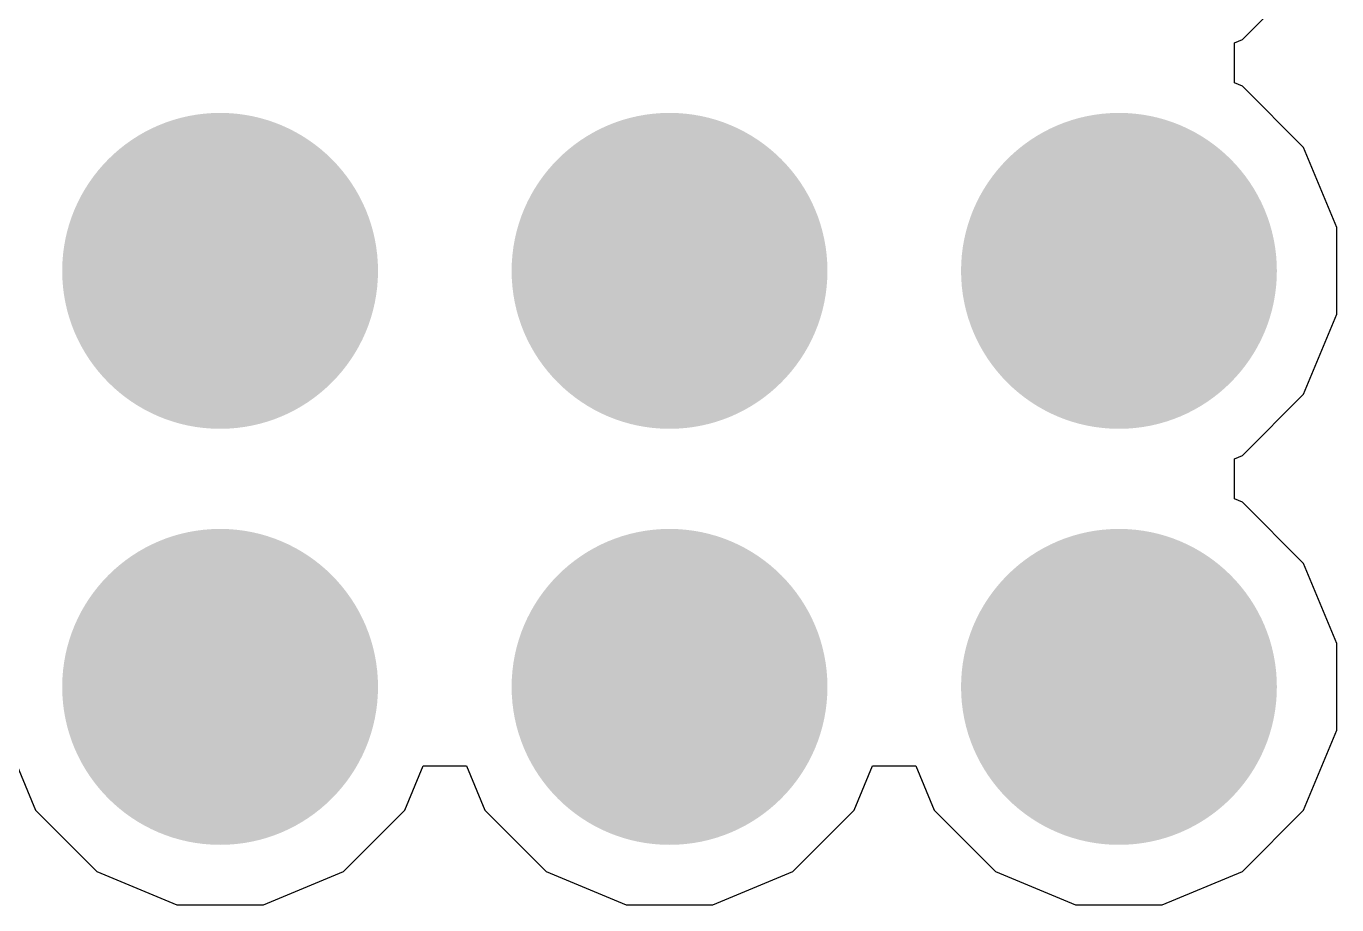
# Model space of a CAD drawing. Header units: inches. Extents: x -5 to 5328, y -4 to 5281.
# Drawn here: x 127.455 to 130.788, y 98.085 to 100.319 of the extents above; entities that cross this region are included whole.
import ezdxf

# ---------------------------------------------------------------- set-up
doc = ezdxf.new("R2010")
doc.units = ezdxf.units.IN
for name, color, linetype in [('Bottom Layer', 5, 'Continuous'), ('Bottom Solder', 6, 'Continuous'), ('Drill Drawing', 1, 'Continuous'), ('Layer 1', 16, 'Continuous'), ('Layer 2', 76, 'Continuous'), ('Top Layer', 1, 'Continuous'), ('Top Solder', 216, 'Continuous'), ('Via Holes', 16, 'Continuous')]:
    doc.layers.add(name, color=color, linetype=linetype)

msp = doc.modelspace()

# ---------------------------------------------------------------- hatches: boundary and pattern name
at = {"layer": 'Bottom Layer'}
h = msp.add_hatch(color=5, dxfattribs=at)
edge = h.paths.add_edge_path()
edge.add_arc((127.9482, 99.6967), 0.3, 0, 360)
h = msp.add_hatch(color=5, dxfattribs=at)
edge = h.paths.add_edge_path()
edge.add_arc((129.0912, 99.6967), 0.3, 0, 360)
h = msp.add_hatch(color=5, dxfattribs=at)
edge = h.paths.add_edge_path()
edge.add_arc((130.2342, 99.6967), 0.3, 0, 360)
h = msp.add_hatch(color=5, dxfattribs=at)
edge = h.paths.add_edge_path()
edge.add_arc((127.9482, 98.639), 0.3, 0, 360)
h = msp.add_hatch(color=5, dxfattribs=at)
edge = h.paths.add_edge_path()
edge.add_arc((129.0912, 98.639), 0.3, 0, 360)
h = msp.add_hatch(color=5, dxfattribs=at)
edge = h.paths.add_edge_path()
edge.add_arc((130.2342, 98.639), 0.3, 0, 360)
at = {"layer": 'Bottom Solder'}
h = msp.add_hatch(color=6, dxfattribs=at)
edge = h.paths.add_edge_path()
edge.add_arc((127.9482, 99.6967), 0.4016, 0, 360)
h = msp.add_hatch(color=6, dxfattribs=at)
edge = h.paths.add_edge_path()
edge.add_arc((129.0912, 99.6967), 0.4016, 0, 360)
h = msp.add_hatch(color=6, dxfattribs=at)
edge = h.paths.add_edge_path()
edge.add_arc((130.2342, 99.6967), 0.4016, 0, 360)
h = msp.add_hatch(color=6, dxfattribs=at)
edge = h.paths.add_edge_path()
edge.add_arc((127.9482, 98.639), 0.4016, 0, 360)
h = msp.add_hatch(color=6, dxfattribs=at)
edge = h.paths.add_edge_path()
edge.add_arc((129.0912, 98.639), 0.4016, 0, 360)
h = msp.add_hatch(color=6, dxfattribs=at)
edge = h.paths.add_edge_path()
edge.add_arc((130.2342, 98.639), 0.4016, 0, 360)
at = {"layer": 'Layer 1'}
h = msp.add_hatch(color=16, dxfattribs=at)
edge = h.paths.add_edge_path()
edge.add_arc((127.9482, 99.6967), 0.3, 0, 360)
h = msp.add_hatch(color=16, dxfattribs=at)
edge = h.paths.add_edge_path()
edge.add_arc((129.0912, 99.6967), 0.3, 0, 360)
h = msp.add_hatch(color=16, dxfattribs=at)
edge = h.paths.add_edge_path()
edge.add_arc((130.2342, 99.6967), 0.3, 0, 360)
h = msp.add_hatch(color=16, dxfattribs=at)
edge = h.paths.add_edge_path()
edge.add_arc((127.9482, 98.639), 0.3, 0, 360)
h = msp.add_hatch(color=16, dxfattribs=at)
edge = h.paths.add_edge_path()
edge.add_arc((129.0912, 98.639), 0.3, 0, 360)
h = msp.add_hatch(color=16, dxfattribs=at)
edge = h.paths.add_edge_path()
edge.add_arc((130.2342, 98.639), 0.3, 0, 360)
at = {"layer": 'Layer 2'}
h = msp.add_hatch(color=76, dxfattribs=at)
edge = h.paths.add_edge_path()
edge.add_arc((127.9482, 99.6967), 0.3, 0, 360)
h = msp.add_hatch(color=76, dxfattribs=at)
edge = h.paths.add_edge_path()
edge.add_arc((129.0912, 99.6967), 0.3, 0, 360)
h = msp.add_hatch(color=76, dxfattribs=at)
edge = h.paths.add_edge_path()
edge.add_arc((130.2342, 99.6967), 0.3, 0, 360)
h = msp.add_hatch(color=76, dxfattribs=at)
edge = h.paths.add_edge_path()
edge.add_arc((127.9482, 98.639), 0.3, 0, 360)
h = msp.add_hatch(color=76, dxfattribs=at)
edge = h.paths.add_edge_path()
edge.add_arc((129.0912, 98.639), 0.3, 0, 360)
h = msp.add_hatch(color=76, dxfattribs=at)
edge = h.paths.add_edge_path()
edge.add_arc((130.2342, 98.639), 0.3, 0, 360)
at = {"layer": 'Top Layer'}
h = msp.add_hatch(color=1, dxfattribs=at)
edge = h.paths.add_edge_path()
edge.add_arc((127.9482, 99.6967), 0.3, 0, 360)
h = msp.add_hatch(color=1, dxfattribs=at)
edge = h.paths.add_edge_path()
edge.add_arc((129.0912, 99.6967), 0.3, 0, 360)
h = msp.add_hatch(color=1, dxfattribs=at)
edge = h.paths.add_edge_path()
edge.add_arc((130.2342, 99.6967), 0.3, 0, 360)
h = msp.add_hatch(color=1, dxfattribs=at)
edge = h.paths.add_edge_path()
edge.add_arc((127.9482, 98.639), 0.3, 0, 360)
h = msp.add_hatch(color=1, dxfattribs=at)
edge = h.paths.add_edge_path()
edge.add_arc((129.0912, 98.639), 0.3, 0, 360)
h = msp.add_hatch(color=1, dxfattribs=at)
edge = h.paths.add_edge_path()
edge.add_arc((130.2342, 98.639), 0.3, 0, 360)
at = {"layer": 'Top Solder'}
h = msp.add_hatch(color=216, dxfattribs=at)
edge = h.paths.add_edge_path()
edge.add_arc((127.9482, 99.6967), 0.4016, 0, 360)
h = msp.add_hatch(color=216, dxfattribs=at)
edge = h.paths.add_edge_path()
edge.add_arc((129.0912, 99.6967), 0.4016, 0, 360)
h = msp.add_hatch(color=216, dxfattribs=at)
edge = h.paths.add_edge_path()
edge.add_arc((130.2342, 99.6967), 0.4016, 0, 360)
h = msp.add_hatch(color=216, dxfattribs=at)
edge = h.paths.add_edge_path()
edge.add_arc((127.9482, 98.639), 0.4016, 0, 360)
h = msp.add_hatch(color=216, dxfattribs=at)
edge = h.paths.add_edge_path()
edge.add_arc((129.0912, 98.639), 0.4016, 0, 360)
h = msp.add_hatch(color=216, dxfattribs=at)
edge = h.paths.add_edge_path()
edge.add_arc((130.2342, 98.639), 0.4016, 0, 360)
at = {"layer": 'Via Holes'}
h = msp.add_hatch(color=7, dxfattribs=at)
edge = h.paths.add_edge_path()
edge.add_arc((127.9482, 99.6967), 0.15, 0, 360)
h = msp.add_hatch(color=7, dxfattribs=at)
edge = h.paths.add_edge_path()
edge.add_arc((129.0912, 99.6967), 0.15, 0, 360)
h = msp.add_hatch(color=7, dxfattribs=at)
edge = h.paths.add_edge_path()
edge.add_arc((130.2342, 99.6967), 0.15, 0, 360)
h = msp.add_hatch(color=7, dxfattribs=at)
edge = h.paths.add_edge_path()
edge.add_arc((127.9482, 98.639), 0.15, 0, 360)
h = msp.add_hatch(color=7, dxfattribs=at)
edge = h.paths.add_edge_path()
edge.add_arc((129.0912, 98.639), 0.15, 0, 360)
h = msp.add_hatch(color=7, dxfattribs=at)
edge = h.paths.add_edge_path()
edge.add_arc((130.2342, 98.639), 0.15, 0, 360)

# ---------------------------------------------------------------- linework, layer by layer
at = {"layer": 'Bottom Layer'}
for p, q in [((130.548, 100.2847), (130.7038, 100.4405)), ((130.5278, 100.2763), (130.548, 100.2847)), ((130.5278, 100.1747), (130.5278, 100.2763)), ((130.548, 100.1663), (130.5278, 100.1747)), ((130.7038, 100.0105), (130.548, 100.1663)), ((130.7882, 99.8069), (130.7038, 100.0105)), ((130.7882, 99.5865), (130.7882, 99.8069)), ((130.7038, 99.3829), (130.7882, 99.5865)), ((130.548, 99.227), (130.7038, 99.3829)), ((130.5278, 99.2186), (130.548, 99.227)), ((130.5278, 99.117), (130.5278, 99.2186)), ((130.548, 99.1087), (130.5278, 99.117)), ((130.7038, 98.9528), (130.548, 99.1087)), ((130.7882, 98.7492), (130.7038, 98.9528)), ((130.7882, 98.5288), (130.7882, 98.7492)), ((130.7038, 98.3252), (130.7882, 98.5288)), ((127.4317, 98.4383), (127.4785, 98.3252)), ((128.4178, 98.3252), (128.4647, 98.4383)), ((128.4647, 98.4383), (128.5747, 98.4383)), ((128.5747, 98.4383), (128.6215, 98.3252)), ((129.5608, 98.3252), (129.6077, 98.4383)), ((129.6077, 98.4383), (129.7177, 98.4383)), ((129.7177, 98.4383), (129.7645, 98.3252)), ((127.4785, 98.3252), (127.6344, 98.1693)), ((128.262, 98.1693), (128.4178, 98.3252)), ((128.6215, 98.3252), (128.7774, 98.1693)), ((129.405, 98.1693), (129.5608, 98.3252)), ((129.7645, 98.3252), (129.9204, 98.1693)), ((130.548, 98.1693), (130.7038, 98.3252)), ((127.6344, 98.1693), (127.838, 98.085)), ((128.0584, 98.085), (128.262, 98.1693)), ((128.7774, 98.1693), (128.981, 98.085)), ((129.2014, 98.085), (129.405, 98.1693)), ((129.9204, 98.1693), (130.124, 98.085)), ((130.3444, 98.085), (130.548, 98.1693)), ((127.838, 98.085), (128.0584, 98.085)), ((128.981, 98.085), (129.2014, 98.085)), ((130.124, 98.085), (130.3444, 98.085))]:
    msp.add_line(p, q, dxfattribs=at)
at = {"layer": 'Drill Drawing'}
for points in [[(127.8212, 99.8237, 0.0508, 0.0508, 0), (127.9482, 99.9507, 0.0508, 0.0508, 0)], [(127.9482, 99.9507, 0.0508, 0.0508, 0), (128.0752, 99.8237, 0.0508, 0.0508, 0)], [(128.9642, 99.8237, 0.0508, 0.0508, 0), (129.0912, 99.9507, 0.0508, 0.0508, 0)], [(129.0912, 99.9507, 0.0508, 0.0508, 0), (129.2182, 99.8237, 0.0508, 0.0508, 0)], [(130.1072, 99.8237, 0.0508, 0.0508, 0), (130.2342, 99.9507, 0.0508, 0.0508, 0)], [(130.2342, 99.9507, 0.0508, 0.0508, 0), (130.3612, 99.8237, 0.0508, 0.0508, 0)], [(127.872, 99.7729, 0.0508, 0.0508, 0), (127.9482, 99.8491, 0.0508, 0.0508, 0)], [(127.9482, 99.8491, 0.0508, 0.0508, 0), (128.0244, 99.7729, 0.0508, 0.0508, 0)], [(129.015, 99.7729, 0.0508, 0.0508, 0), (129.0912, 99.8491, 0.0508, 0.0508, 0)], [(129.0912, 99.8491, 0.0508, 0.0508, 0), (129.1674, 99.7729, 0.0508, 0.0508, 0)], [(130.158, 99.7729, 0.0508, 0.0508, 0), (130.2342, 99.8491, 0.0508, 0.0508, 0)], [(130.2342, 99.8491, 0.0508, 0.0508, 0), (130.3104, 99.7729, 0.0508, 0.0508, 0)], [(127.6942, 99.8237, 0.0508, 0.0508, 0), (127.8212, 99.6967, 0.0508, 0.0508, 0)], [(127.6942, 99.8237, 0.0508, 0.0508, 0), (127.8212, 99.8237, 0.0508, 0.0508, 0)], [(128.0752, 99.8237, 0.0508, 0.0508, 0), (128.2022, 99.8237, 0.0508, 0.0508, 0)], [(128.0752, 99.6967, 0.0508, 0.0508, 0), (128.2022, 99.8237, 0.0508, 0.0508, 0)], [(128.8372, 99.8237, 0.0508, 0.0508, 0), (128.9642, 99.6967, 0.0508, 0.0508, 0)], [(128.8372, 99.8237, 0.0508, 0.0508, 0), (128.9642, 99.8237, 0.0508, 0.0508, 0)], [(129.2182, 99.8237, 0.0508, 0.0508, 0), (129.3452, 99.8237, 0.0508, 0.0508, 0)], [(129.2182, 99.6967, 0.0508, 0.0508, 0), (129.3452, 99.8237, 0.0508, 0.0508, 0)], [(129.9802, 99.8237, 0.0508, 0.0508, 0), (130.1072, 99.6967, 0.0508, 0.0508, 0)], [(129.9802, 99.8237, 0.0508, 0.0508, 0), (130.1072, 99.8237, 0.0508, 0.0508, 0)], [(130.3612, 99.8237, 0.0508, 0.0508, 0), (130.4882, 99.8237, 0.0508, 0.0508, 0)], [(130.3612, 99.6967, 0.0508, 0.0508, 0), (130.4882, 99.8237, 0.0508, 0.0508, 0)], [(127.7958, 99.7729, 0.0508, 0.0508, 0), (127.872, 99.6967, 0.0508, 0.0508, 0)], [(127.7958, 99.7729, 0.0508, 0.0508, 0), (127.872, 99.7729, 0.0508, 0.0508, 0)], [(128.0244, 99.7729, 0.0508, 0.0508, 0), (128.1006, 99.7729, 0.0508, 0.0508, 0)], [(128.0244, 99.6967, 0.0508, 0.0508, 0), (128.1006, 99.7729, 0.0508, 0.0508, 0)], [(128.9388, 99.7729, 0.0508, 0.0508, 0), (129.015, 99.6967, 0.0508, 0.0508, 0)], [(128.9388, 99.7729, 0.0508, 0.0508, 0), (129.015, 99.7729, 0.0508, 0.0508, 0)], [(129.1674, 99.7729, 0.0508, 0.0508, 0), (129.2436, 99.7729, 0.0508, 0.0508, 0)], [(129.1674, 99.6967, 0.0508, 0.0508, 0), (129.2436, 99.7729, 0.0508, 0.0508, 0)], [(130.0818, 99.7729, 0.0508, 0.0508, 0), (130.158, 99.6967, 0.0508, 0.0508, 0)], [(130.0818, 99.7729, 0.0508, 0.0508, 0), (130.158, 99.7729, 0.0508, 0.0508, 0)], [(130.3104, 99.7729, 0.0508, 0.0508, 0), (130.3866, 99.7729, 0.0508, 0.0508, 0)], [(130.3104, 99.6967, 0.0508, 0.0508, 0), (130.3866, 99.7729, 0.0508, 0.0508, 0)], [(127.6942, 99.5697, 0.0508, 0.0508, 0), (127.8212, 99.6967, 0.0508, 0.0508, 0)], [(127.7958, 99.6205, 0.0508, 0.0508, 0), (127.872, 99.6967, 0.0508, 0.0508, 0)], [(128.0244, 99.6967, 0.0508, 0.0508, 0), (128.1006, 99.6205, 0.0508, 0.0508, 0)], [(128.0752, 99.6967, 0.0508, 0.0508, 0), (128.2022, 99.5697, 0.0508, 0.0508, 0)], [(128.8372, 99.5697, 0.0508, 0.0508, 0), (128.9642, 99.6967, 0.0508, 0.0508, 0)], [(128.9388, 99.6205, 0.0508, 0.0508, 0), (129.015, 99.6967, 0.0508, 0.0508, 0)], [(129.1674, 99.6967, 0.0508, 0.0508, 0), (129.2436, 99.6205, 0.0508, 0.0508, 0)], [(129.2182, 99.6967, 0.0508, 0.0508, 0), (129.3452, 99.5697, 0.0508, 0.0508, 0)], [(129.9802, 99.5697, 0.0508, 0.0508, 0), (130.1072, 99.6967, 0.0508, 0.0508, 0)], [(130.0818, 99.6205, 0.0508, 0.0508, 0), (130.158, 99.6967, 0.0508, 0.0508, 0)], [(130.3104, 99.6967, 0.0508, 0.0508, 0), (130.3866, 99.6205, 0.0508, 0.0508, 0)], [(130.3612, 99.6967, 0.0508, 0.0508, 0), (130.4882, 99.5697, 0.0508, 0.0508, 0)], [(127.7958, 99.6205, 0.0508, 0.0508, 0), (127.872, 99.6205, 0.0508, 0.0508, 0)], [(127.872, 99.6205, 0.0508, 0.0508, 0), (127.9482, 99.5443, 0.0508, 0.0508, 0)], [(127.9482, 99.5443, 0.0508, 0.0508, 0), (128.0244, 99.6205, 0.0508, 0.0508, 0)], [(128.0244, 99.6205, 0.0508, 0.0508, 0), (128.1006, 99.6205, 0.0508, 0.0508, 0)], [(128.9388, 99.6205, 0.0508, 0.0508, 0), (129.015, 99.6205, 0.0508, 0.0508, 0)], [(129.015, 99.6205, 0.0508, 0.0508, 0), (129.0912, 99.5443, 0.0508, 0.0508, 0)], [(129.0912, 99.5443, 0.0508, 0.0508, 0), (129.1674, 99.6205, 0.0508, 0.0508, 0)], [(129.1674, 99.6205, 0.0508, 0.0508, 0), (129.2436, 99.6205, 0.0508, 0.0508, 0)], [(130.0818, 99.6205, 0.0508, 0.0508, 0), (130.158, 99.6205, 0.0508, 0.0508, 0)], [(130.158, 99.6205, 0.0508, 0.0508, 0), (130.2342, 99.5443, 0.0508, 0.0508, 0)], [(130.2342, 99.5443, 0.0508, 0.0508, 0), (130.3104, 99.6205, 0.0508, 0.0508, 0)], [(130.3104, 99.6205, 0.0508, 0.0508, 0), (130.3866, 99.6205, 0.0508, 0.0508, 0)], [(127.6942, 99.5697, 0.0508, 0.0508, 0), (127.8212, 99.5697, 0.0508, 0.0508, 0)], [(127.8212, 99.5697, 0.0508, 0.0508, 0), (127.9482, 99.4427, 0.0508, 0.0508, 0)], [(127.9482, 99.4427, 0.0508, 0.0508, 0), (128.0752, 99.5697, 0.0508, 0.0508, 0)], [(128.0752, 99.5697, 0.0508, 0.0508, 0), (128.2022, 99.5697, 0.0508, 0.0508, 0)], [(128.8372, 99.5697, 0.0508, 0.0508, 0), (128.9642, 99.5697, 0.0508, 0.0508, 0)], [(128.9642, 99.5697, 0.0508, 0.0508, 0), (129.0912, 99.4427, 0.0508, 0.0508, 0)], [(129.0912, 99.4427, 0.0508, 0.0508, 0), (129.2182, 99.5697, 0.0508, 0.0508, 0)], [(129.2182, 99.5697, 0.0508, 0.0508, 0), (129.3452, 99.5697, 0.0508, 0.0508, 0)], [(129.9802, 99.5697, 0.0508, 0.0508, 0), (130.1072, 99.5697, 0.0508, 0.0508, 0)], [(130.1072, 99.5697, 0.0508, 0.0508, 0), (130.2342, 99.4427, 0.0508, 0.0508, 0)], [(130.2342, 99.4427, 0.0508, 0.0508, 0), (130.3612, 99.5697, 0.0508, 0.0508, 0)], [(130.3612, 99.5697, 0.0508, 0.0508, 0), (130.4882, 99.5697, 0.0508, 0.0508, 0)], [(127.8212, 98.766, 0.0508, 0.0508, 0), (127.9482, 98.893, 0.0508, 0.0508, 0)], [(127.9482, 98.893, 0.0508, 0.0508, 0), (128.0752, 98.766, 0.0508, 0.0508, 0)], [(128.9642, 98.766, 0.0508, 0.0508, 0), (129.0912, 98.893, 0.0508, 0.0508, 0)], [(129.0912, 98.893, 0.0508, 0.0508, 0), (129.2182, 98.766, 0.0508, 0.0508, 0)], [(130.1072, 98.766, 0.0508, 0.0508, 0), (130.2342, 98.893, 0.0508, 0.0508, 0)], [(130.2342, 98.893, 0.0508, 0.0508, 0), (130.3612, 98.766, 0.0508, 0.0508, 0)], [(127.872, 98.7152, 0.0508, 0.0508, 0), (127.9482, 98.7914, 0.0508, 0.0508, 0)], [(127.9482, 98.7914, 0.0508, 0.0508, 0), (128.0244, 98.7152, 0.0508, 0.0508, 0)], [(129.015, 98.7152, 0.0508, 0.0508, 0), (129.0912, 98.7914, 0.0508, 0.0508, 0)], [(129.0912, 98.7914, 0.0508, 0.0508, 0), (129.1674, 98.7152, 0.0508, 0.0508, 0)], [(130.158, 98.7152, 0.0508, 0.0508, 0), (130.2342, 98.7914, 0.0508, 0.0508, 0)], [(130.2342, 98.7914, 0.0508, 0.0508, 0), (130.3104, 98.7152, 0.0508, 0.0508, 0)], [(127.6942, 98.766, 0.0508, 0.0508, 0), (127.8212, 98.639, 0.0508, 0.0508, 0)], [(127.6942, 98.766, 0.0508, 0.0508, 0), (127.8212, 98.766, 0.0508, 0.0508, 0)], [(128.0752, 98.766, 0.0508, 0.0508, 0), (128.2022, 98.766, 0.0508, 0.0508, 0)], [(128.0752, 98.639, 0.0508, 0.0508, 0), (128.2022, 98.766, 0.0508, 0.0508, 0)], [(128.8372, 98.766, 0.0508, 0.0508, 0), (128.9642, 98.639, 0.0508, 0.0508, 0)], [(128.8372, 98.766, 0.0508, 0.0508, 0), (128.9642, 98.766, 0.0508, 0.0508, 0)], [(129.2182, 98.766, 0.0508, 0.0508, 0), (129.3452, 98.766, 0.0508, 0.0508, 0)], [(129.2182, 98.639, 0.0508, 0.0508, 0), (129.3452, 98.766, 0.0508, 0.0508, 0)], [(129.9802, 98.766, 0.0508, 0.0508, 0), (130.1072, 98.639, 0.0508, 0.0508, 0)], [(129.9802, 98.766, 0.0508, 0.0508, 0), (130.1072, 98.766, 0.0508, 0.0508, 0)], [(130.3612, 98.766, 0.0508, 0.0508, 0), (130.4882, 98.766, 0.0508, 0.0508, 0)], [(130.3612, 98.639, 0.0508, 0.0508, 0), (130.4882, 98.766, 0.0508, 0.0508, 0)], [(127.7958, 98.7152, 0.0508, 0.0508, 0), (127.872, 98.639, 0.0508, 0.0508, 0)], [(127.7958, 98.7152, 0.0508, 0.0508, 0), (127.872, 98.7152, 0.0508, 0.0508, 0)], [(128.0244, 98.7152, 0.0508, 0.0508, 0), (128.1006, 98.7152, 0.0508, 0.0508, 0)], [(128.0244, 98.639, 0.0508, 0.0508, 0), (128.1006, 98.7152, 0.0508, 0.0508, 0)], [(128.9388, 98.7152, 0.0508, 0.0508, 0), (129.015, 98.639, 0.0508, 0.0508, 0)], [(128.9388, 98.7152, 0.0508, 0.0508, 0), (129.015, 98.7152, 0.0508, 0.0508, 0)], [(129.1674, 98.7152, 0.0508, 0.0508, 0), (129.2436, 98.7152, 0.0508, 0.0508, 0)], [(129.1674, 98.639, 0.0508, 0.0508, 0), (129.2436, 98.7152, 0.0508, 0.0508, 0)], [(130.0818, 98.7152, 0.0508, 0.0508, 0), (130.158, 98.639, 0.0508, 0.0508, 0)], [(130.0818, 98.7152, 0.0508, 0.0508, 0), (130.158, 98.7152, 0.0508, 0.0508, 0)], [(130.3104, 98.7152, 0.0508, 0.0508, 0), (130.3866, 98.7152, 0.0508, 0.0508, 0)], [(130.3104, 98.639, 0.0508, 0.0508, 0), (130.3866, 98.7152, 0.0508, 0.0508, 0)], [(127.6942, 98.512, 0.0508, 0.0508, 0), (127.8212, 98.639, 0.0508, 0.0508, 0)], [(127.7958, 98.5628, 0.0508, 0.0508, 0), (127.872, 98.639, 0.0508, 0.0508, 0)], [(128.0244, 98.639, 0.0508, 0.0508, 0), (128.1006, 98.5628, 0.0508, 0.0508, 0)], [(128.0752, 98.639, 0.0508, 0.0508, 0), (128.2022, 98.512, 0.0508, 0.0508, 0)], [(128.8372, 98.512, 0.0508, 0.0508, 0), (128.9642, 98.639, 0.0508, 0.0508, 0)], [(128.9388, 98.5628, 0.0508, 0.0508, 0), (129.015, 98.639, 0.0508, 0.0508, 0)], [(129.1674, 98.639, 0.0508, 0.0508, 0), (129.2436, 98.5628, 0.0508, 0.0508, 0)], [(129.2182, 98.639, 0.0508, 0.0508, 0), (129.3452, 98.512, 0.0508, 0.0508, 0)], [(129.9802, 98.512, 0.0508, 0.0508, 0), (130.1072, 98.639, 0.0508, 0.0508, 0)], [(130.0818, 98.5628, 0.0508, 0.0508, 0), (130.158, 98.639, 0.0508, 0.0508, 0)], [(130.3104, 98.639, 0.0508, 0.0508, 0), (130.3866, 98.5628, 0.0508, 0.0508, 0)], [(130.3612, 98.639, 0.0508, 0.0508, 0), (130.4882, 98.512, 0.0508, 0.0508, 0)], [(127.7958, 98.5628, 0.0508, 0.0508, 0), (127.872, 98.5628, 0.0508, 0.0508, 0)], [(127.872, 98.5628, 0.0508, 0.0508, 0), (127.9482, 98.4866, 0.0508, 0.0508, 0)], [(127.9482, 98.4866, 0.0508, 0.0508, 0), (128.0244, 98.5628, 0.0508, 0.0508, 0)], [(128.0244, 98.5628, 0.0508, 0.0508, 0), (128.1006, 98.5628, 0.0508, 0.0508, 0)], [(128.9388, 98.5628, 0.0508, 0.0508, 0), (129.015, 98.5628, 0.0508, 0.0508, 0)], [(129.015, 98.5628, 0.0508, 0.0508, 0), (129.0912, 98.4866, 0.0508, 0.0508, 0)], [(129.0912, 98.4866, 0.0508, 0.0508, 0), (129.1674, 98.5628, 0.0508, 0.0508, 0)], [(129.1674, 98.5628, 0.0508, 0.0508, 0), (129.2436, 98.5628, 0.0508, 0.0508, 0)], [(130.0818, 98.5628, 0.0508, 0.0508, 0), (130.158, 98.5628, 0.0508, 0.0508, 0)], [(130.158, 98.5628, 0.0508, 0.0508, 0), (130.2342, 98.4866, 0.0508, 0.0508, 0)], [(130.2342, 98.4866, 0.0508, 0.0508, 0), (130.3104, 98.5628, 0.0508, 0.0508, 0)], [(130.3104, 98.5628, 0.0508, 0.0508, 0), (130.3866, 98.5628, 0.0508, 0.0508, 0)], [(127.6942, 98.512, 0.0508, 0.0508, 0), (127.8212, 98.512, 0.0508, 0.0508, 0)], [(127.8212, 98.512, 0.0508, 0.0508, 0), (127.9482, 98.385, 0.0508, 0.0508, 0)], [(127.9482, 98.385, 0.0508, 0.0508, 0), (128.0752, 98.512, 0.0508, 0.0508, 0)], [(128.0752, 98.512, 0.0508, 0.0508, 0), (128.2022, 98.512, 0.0508, 0.0508, 0)], [(128.8372, 98.512, 0.0508, 0.0508, 0), (128.9642, 98.512, 0.0508, 0.0508, 0)], [(128.9642, 98.512, 0.0508, 0.0508, 0), (129.0912, 98.385, 0.0508, 0.0508, 0)], [(129.0912, 98.385, 0.0508, 0.0508, 0), (129.2182, 98.512, 0.0508, 0.0508, 0)], [(129.2182, 98.512, 0.0508, 0.0508, 0), (129.3452, 98.512, 0.0508, 0.0508, 0)], [(129.9802, 98.512, 0.0508, 0.0508, 0), (130.1072, 98.512, 0.0508, 0.0508, 0)], [(130.1072, 98.512, 0.0508, 0.0508, 0), (130.2342, 98.385, 0.0508, 0.0508, 0)], [(130.2342, 98.385, 0.0508, 0.0508, 0), (130.3612, 98.512, 0.0508, 0.0508, 0)], [(130.3612, 98.512, 0.0508, 0.0508, 0), (130.4882, 98.512, 0.0508, 0.0508, 0)]]:
    msp.add_lwpolyline(points, format="xyseb", dxfattribs=at)
for points in [[(127.9355, 99.9507, 0.0254, 0.0254, 1), (127.9609, 99.9507, 0.0254, 0.0254, 1)], [(127.9355, 99.9507, 0.0254, 0.0254, 1), (127.9609, 99.9507, 0.0254, 0.0254, 1)], [(129.0785, 99.9507, 0.0254, 0.0254, 1), (129.1039, 99.9507, 0.0254, 0.0254, 1)], [(129.0785, 99.9507, 0.0254, 0.0254, 1), (129.1039, 99.9507, 0.0254, 0.0254, 1)], [(130.2215, 99.9507, 0.0254, 0.0254, 1), (130.2469, 99.9507, 0.0254, 0.0254, 1)], [(130.2215, 99.9507, 0.0254, 0.0254, 1), (130.2469, 99.9507, 0.0254, 0.0254, 1)], [(127.9355, 99.8491, 0.0254, 0.0254, 1), (127.9609, 99.8491, 0.0254, 0.0254, 1)], [(127.9355, 99.8491, 0.0254, 0.0254, 1), (127.9609, 99.8491, 0.0254, 0.0254, 1)], [(129.0785, 99.8491, 0.0254, 0.0254, 1), (129.1039, 99.8491, 0.0254, 0.0254, 1)], [(129.0785, 99.8491, 0.0254, 0.0254, 1), (129.1039, 99.8491, 0.0254, 0.0254, 1)], [(130.2215, 99.8491, 0.0254, 0.0254, 1), (130.2469, 99.8491, 0.0254, 0.0254, 1)], [(130.2215, 99.8491, 0.0254, 0.0254, 1), (130.2469, 99.8491, 0.0254, 0.0254, 1)], [(127.6815, 99.8237, 0.0254, 0.0254, 1), (127.7069, 99.8237, 0.0254, 0.0254, 1)], [(127.6815, 99.8237, 0.0254, 0.0254, 1), (127.7069, 99.8237, 0.0254, 0.0254, 1)], [(127.8085, 99.8237, 0.0254, 0.0254, 1), (127.8339, 99.8237, 0.0254, 0.0254, 1)], [(127.8085, 99.8237, 0.0254, 0.0254, 1), (127.8339, 99.8237, 0.0254, 0.0254, 1)], [(128.0625, 99.8237, 0.0254, 0.0254, 1), (128.0879, 99.8237, 0.0254, 0.0254, 1)], [(128.0625, 99.8237, 0.0254, 0.0254, 1), (128.0879, 99.8237, 0.0254, 0.0254, 1)], [(128.1895, 99.8237, 0.0254, 0.0254, 1), (128.2149, 99.8237, 0.0254, 0.0254, 1)], [(128.1895, 99.8237, 0.0254, 0.0254, 1), (128.2149, 99.8237, 0.0254, 0.0254, 1)], [(128.8245, 99.8237, 0.0254, 0.0254, 1), (128.8499, 99.8237, 0.0254, 0.0254, 1)], [(128.8245, 99.8237, 0.0254, 0.0254, 1), (128.8499, 99.8237, 0.0254, 0.0254, 1)], [(128.9515, 99.8237, 0.0254, 0.0254, 1), (128.9769, 99.8237, 0.0254, 0.0254, 1)], [(128.9515, 99.8237, 0.0254, 0.0254, 1), (128.9769, 99.8237, 0.0254, 0.0254, 1)], [(129.2055, 99.8237, 0.0254, 0.0254, 1), (129.2309, 99.8237, 0.0254, 0.0254, 1)], [(129.2055, 99.8237, 0.0254, 0.0254, 1), (129.2309, 99.8237, 0.0254, 0.0254, 1)], [(129.3325, 99.8237, 0.0254, 0.0254, 1), (129.3579, 99.8237, 0.0254, 0.0254, 1)], [(129.3325, 99.8237, 0.0254, 0.0254, 1), (129.3579, 99.8237, 0.0254, 0.0254, 1)], [(129.9675, 99.8237, 0.0254, 0.0254, 1), (129.9929, 99.8237, 0.0254, 0.0254, 1)], [(129.9675, 99.8237, 0.0254, 0.0254, 1), (129.9929, 99.8237, 0.0254, 0.0254, 1)], [(130.0945, 99.8237, 0.0254, 0.0254, 1), (130.1199, 99.8237, 0.0254, 0.0254, 1)], [(130.0945, 99.8237, 0.0254, 0.0254, 1), (130.1199, 99.8237, 0.0254, 0.0254, 1)], [(130.3485, 99.8237, 0.0254, 0.0254, 1), (130.3739, 99.8237, 0.0254, 0.0254, 1)], [(130.3485, 99.8237, 0.0254, 0.0254, 1), (130.3739, 99.8237, 0.0254, 0.0254, 1)], [(130.4755, 99.8237, 0.0254, 0.0254, 1), (130.5009, 99.8237, 0.0254, 0.0254, 1)], [(130.4755, 99.8237, 0.0254, 0.0254, 1), (130.5009, 99.8237, 0.0254, 0.0254, 1)], [(127.7831, 99.7729, 0.0254, 0.0254, 1), (127.8085, 99.7729, 0.0254, 0.0254, 1)], [(127.7831, 99.7729, 0.0254, 0.0254, 1), (127.8085, 99.7729, 0.0254, 0.0254, 1)], [(127.8593, 99.7729, 0.0254, 0.0254, 1), (127.8847, 99.7729, 0.0254, 0.0254, 1)], [(127.8593, 99.7729, 0.0254, 0.0254, 1), (127.8847, 99.7729, 0.0254, 0.0254, 1)], [(128.0117, 99.7729, 0.0254, 0.0254, 1), (128.0371, 99.7729, 0.0254, 0.0254, 1)], [(128.0117, 99.7729, 0.0254, 0.0254, 1), (128.0371, 99.7729, 0.0254, 0.0254, 1)], [(128.0879, 99.7729, 0.0254, 0.0254, 1), (128.1133, 99.7729, 0.0254, 0.0254, 1)], [(128.0879, 99.7729, 0.0254, 0.0254, 1), (128.1133, 99.7729, 0.0254, 0.0254, 1)], [(128.9261, 99.7729, 0.0254, 0.0254, 1), (128.9515, 99.7729, 0.0254, 0.0254, 1)], [(128.9261, 99.7729, 0.0254, 0.0254, 1), (128.9515, 99.7729, 0.0254, 0.0254, 1)], [(129.0023, 99.7729, 0.0254, 0.0254, 1), (129.0277, 99.7729, 0.0254, 0.0254, 1)], [(129.0023, 99.7729, 0.0254, 0.0254, 1), (129.0277, 99.7729, 0.0254, 0.0254, 1)], [(129.1547, 99.7729, 0.0254, 0.0254, 1), (129.1801, 99.7729, 0.0254, 0.0254, 1)], [(129.1547, 99.7729, 0.0254, 0.0254, 1), (129.1801, 99.7729, 0.0254, 0.0254, 1)], [(129.2309, 99.7729, 0.0254, 0.0254, 1), (129.2563, 99.7729, 0.0254, 0.0254, 1)], [(129.2309, 99.7729, 0.0254, 0.0254, 1), (129.2563, 99.7729, 0.0254, 0.0254, 1)], [(130.0691, 99.7729, 0.0254, 0.0254, 1), (130.0945, 99.7729, 0.0254, 0.0254, 1)], [(130.0691, 99.7729, 0.0254, 0.0254, 1), (130.0945, 99.7729, 0.0254, 0.0254, 1)], [(130.1453, 99.7729, 0.0254, 0.0254, 1), (130.1707, 99.7729, 0.0254, 0.0254, 1)], [(130.1453, 99.7729, 0.0254, 0.0254, 1), (130.1707, 99.7729, 0.0254, 0.0254, 1)], [(130.2977, 99.7729, 0.0254, 0.0254, 1), (130.3231, 99.7729, 0.0254, 0.0254, 1)], [(130.2977, 99.7729, 0.0254, 0.0254, 1), (130.3231, 99.7729, 0.0254, 0.0254, 1)], [(130.3739, 99.7729, 0.0254, 0.0254, 1), (130.3993, 99.7729, 0.0254, 0.0254, 1)], [(130.3739, 99.7729, 0.0254, 0.0254, 1), (130.3993, 99.7729, 0.0254, 0.0254, 1)], [(127.8085, 99.6967, 0.0254, 0.0254, 1), (127.8339, 99.6967, 0.0254, 0.0254, 1)], [(127.8085, 99.6967, 0.0254, 0.0254, 1), (127.8339, 99.6967, 0.0254, 0.0254, 1)], [(127.8593, 99.6967, 0.0254, 0.0254, 1), (127.8847, 99.6967, 0.0254, 0.0254, 1)], [(127.8593, 99.6967, 0.0254, 0.0254, 1), (127.8847, 99.6967, 0.0254, 0.0254, 1)], [(128.0117, 99.6967, 0.0254, 0.0254, 1), (128.0371, 99.6967, 0.0254, 0.0254, 1)], [(128.0117, 99.6967, 0.0254, 0.0254, 1), (128.0371, 99.6967, 0.0254, 0.0254, 1)], [(128.0625, 99.6967, 0.0254, 0.0254, 1), (128.0879, 99.6967, 0.0254, 0.0254, 1)], [(128.0625, 99.6967, 0.0254, 0.0254, 1), (128.0879, 99.6967, 0.0254, 0.0254, 1)], [(128.9515, 99.6967, 0.0254, 0.0254, 1), (128.9769, 99.6967, 0.0254, 0.0254, 1)], [(128.9515, 99.6967, 0.0254, 0.0254, 1), (128.9769, 99.6967, 0.0254, 0.0254, 1)], [(129.0023, 99.6967, 0.0254, 0.0254, 1), (129.0277, 99.6967, 0.0254, 0.0254, 1)], [(129.0023, 99.6967, 0.0254, 0.0254, 1), (129.0277, 99.6967, 0.0254, 0.0254, 1)], [(129.1547, 99.6967, 0.0254, 0.0254, 1), (129.1801, 99.6967, 0.0254, 0.0254, 1)], [(129.1547, 99.6967, 0.0254, 0.0254, 1), (129.1801, 99.6967, 0.0254, 0.0254, 1)], [(129.2055, 99.6967, 0.0254, 0.0254, 1), (129.2309, 99.6967, 0.0254, 0.0254, 1)], [(129.2055, 99.6967, 0.0254, 0.0254, 1), (129.2309, 99.6967, 0.0254, 0.0254, 1)], [(130.0945, 99.6967, 0.0254, 0.0254, 1), (130.1199, 99.6967, 0.0254, 0.0254, 1)], [(130.0945, 99.6967, 0.0254, 0.0254, 1), (130.1199, 99.6967, 0.0254, 0.0254, 1)], [(130.1453, 99.6967, 0.0254, 0.0254, 1), (130.1707, 99.6967, 0.0254, 0.0254, 1)], [(130.1453, 99.6967, 0.0254, 0.0254, 1), (130.1707, 99.6967, 0.0254, 0.0254, 1)], [(130.2977, 99.6967, 0.0254, 0.0254, 1), (130.3231, 99.6967, 0.0254, 0.0254, 1)], [(130.2977, 99.6967, 0.0254, 0.0254, 1), (130.3231, 99.6967, 0.0254, 0.0254, 1)], [(130.3485, 99.6967, 0.0254, 0.0254, 1), (130.3739, 99.6967, 0.0254, 0.0254, 1)], [(130.3485, 99.6967, 0.0254, 0.0254, 1), (130.3739, 99.6967, 0.0254, 0.0254, 1)], [(127.7831, 99.6205, 0.0254, 0.0254, 1), (127.8085, 99.6205, 0.0254, 0.0254, 1)], [(127.7831, 99.6205, 0.0254, 0.0254, 1), (127.8085, 99.6205, 0.0254, 0.0254, 1)], [(127.8593, 99.6205, 0.0254, 0.0254, 1), (127.8847, 99.6205, 0.0254, 0.0254, 1)], [(127.8593, 99.6205, 0.0254, 0.0254, 1), (127.8847, 99.6205, 0.0254, 0.0254, 1)], [(128.0117, 99.6205, 0.0254, 0.0254, 1), (128.0371, 99.6205, 0.0254, 0.0254, 1)], [(128.0117, 99.6205, 0.0254, 0.0254, 1), (128.0371, 99.6205, 0.0254, 0.0254, 1)], [(128.0879, 99.6205, 0.0254, 0.0254, 1), (128.1133, 99.6205, 0.0254, 0.0254, 1)], [(128.0879, 99.6205, 0.0254, 0.0254, 1), (128.1133, 99.6205, 0.0254, 0.0254, 1)], [(128.9261, 99.6205, 0.0254, 0.0254, 1), (128.9515, 99.6205, 0.0254, 0.0254, 1)], [(128.9261, 99.6205, 0.0254, 0.0254, 1), (128.9515, 99.6205, 0.0254, 0.0254, 1)], [(129.0023, 99.6205, 0.0254, 0.0254, 1), (129.0277, 99.6205, 0.0254, 0.0254, 1)], [(129.0023, 99.6205, 0.0254, 0.0254, 1), (129.0277, 99.6205, 0.0254, 0.0254, 1)], [(129.1547, 99.6205, 0.0254, 0.0254, 1), (129.1801, 99.6205, 0.0254, 0.0254, 1)], [(129.1547, 99.6205, 0.0254, 0.0254, 1), (129.1801, 99.6205, 0.0254, 0.0254, 1)], [(129.2309, 99.6205, 0.0254, 0.0254, 1), (129.2563, 99.6205, 0.0254, 0.0254, 1)], [(129.2309, 99.6205, 0.0254, 0.0254, 1), (129.2563, 99.6205, 0.0254, 0.0254, 1)], [(130.0691, 99.6205, 0.0254, 0.0254, 1), (130.0945, 99.6205, 0.0254, 0.0254, 1)], [(130.0691, 99.6205, 0.0254, 0.0254, 1), (130.0945, 99.6205, 0.0254, 0.0254, 1)], [(130.1453, 99.6205, 0.0254, 0.0254, 1), (130.1707, 99.6205, 0.0254, 0.0254, 1)], [(130.1453, 99.6205, 0.0254, 0.0254, 1), (130.1707, 99.6205, 0.0254, 0.0254, 1)], [(130.2977, 99.6205, 0.0254, 0.0254, 1), (130.3231, 99.6205, 0.0254, 0.0254, 1)], [(130.2977, 99.6205, 0.0254, 0.0254, 1), (130.3231, 99.6205, 0.0254, 0.0254, 1)], [(130.3739, 99.6205, 0.0254, 0.0254, 1), (130.3993, 99.6205, 0.0254, 0.0254, 1)], [(130.3739, 99.6205, 0.0254, 0.0254, 1), (130.3993, 99.6205, 0.0254, 0.0254, 1)], [(127.6815, 99.5697, 0.0254, 0.0254, 1), (127.7069, 99.5697, 0.0254, 0.0254, 1)], [(127.6815, 99.5697, 0.0254, 0.0254, 1), (127.7069, 99.5697, 0.0254, 0.0254, 1)], [(127.8085, 99.5697, 0.0254, 0.0254, 1), (127.8339, 99.5697, 0.0254, 0.0254, 1)], [(127.8085, 99.5697, 0.0254, 0.0254, 1), (127.8339, 99.5697, 0.0254, 0.0254, 1)], [(128.0625, 99.5697, 0.0254, 0.0254, 1), (128.0879, 99.5697, 0.0254, 0.0254, 1)], [(128.0625, 99.5697, 0.0254, 0.0254, 1), (128.0879, 99.5697, 0.0254, 0.0254, 1)], [(128.1895, 99.5697, 0.0254, 0.0254, 1), (128.2149, 99.5697, 0.0254, 0.0254, 1)], [(128.1895, 99.5697, 0.0254, 0.0254, 1), (128.2149, 99.5697, 0.0254, 0.0254, 1)], [(128.8245, 99.5697, 0.0254, 0.0254, 1), (128.8499, 99.5697, 0.0254, 0.0254, 1)], [(128.8245, 99.5697, 0.0254, 0.0254, 1), (128.8499, 99.5697, 0.0254, 0.0254, 1)], [(128.9515, 99.5697, 0.0254, 0.0254, 1), (128.9769, 99.5697, 0.0254, 0.0254, 1)], [(128.9515, 99.5697, 0.0254, 0.0254, 1), (128.9769, 99.5697, 0.0254, 0.0254, 1)], [(129.2055, 99.5697, 0.0254, 0.0254, 1), (129.2309, 99.5697, 0.0254, 0.0254, 1)], [(129.2055, 99.5697, 0.0254, 0.0254, 1), (129.2309, 99.5697, 0.0254, 0.0254, 1)], [(129.3325, 99.5697, 0.0254, 0.0254, 1), (129.3579, 99.5697, 0.0254, 0.0254, 1)], [(129.3325, 99.5697, 0.0254, 0.0254, 1), (129.3579, 99.5697, 0.0254, 0.0254, 1)], [(129.9675, 99.5697, 0.0254, 0.0254, 1), (129.9929, 99.5697, 0.0254, 0.0254, 1)], [(129.9675, 99.5697, 0.0254, 0.0254, 1), (129.9929, 99.5697, 0.0254, 0.0254, 1)], [(130.0945, 99.5697, 0.0254, 0.0254, 1), (130.1199, 99.5697, 0.0254, 0.0254, 1)], [(130.0945, 99.5697, 0.0254, 0.0254, 1), (130.1199, 99.5697, 0.0254, 0.0254, 1)], [(130.3485, 99.5697, 0.0254, 0.0254, 1), (130.3739, 99.5697, 0.0254, 0.0254, 1)], [(130.3485, 99.5697, 0.0254, 0.0254, 1), (130.3739, 99.5697, 0.0254, 0.0254, 1)], [(130.4755, 99.5697, 0.0254, 0.0254, 1), (130.5009, 99.5697, 0.0254, 0.0254, 1)], [(130.4755, 99.5697, 0.0254, 0.0254, 1), (130.5009, 99.5697, 0.0254, 0.0254, 1)], [(127.9355, 99.5443, 0.0254, 0.0254, 1), (127.9609, 99.5443, 0.0254, 0.0254, 1)], [(127.9355, 99.5443, 0.0254, 0.0254, 1), (127.9609, 99.5443, 0.0254, 0.0254, 1)], [(129.0785, 99.5443, 0.0254, 0.0254, 1), (129.1039, 99.5443, 0.0254, 0.0254, 1)], [(129.0785, 99.5443, 0.0254, 0.0254, 1), (129.1039, 99.5443, 0.0254, 0.0254, 1)], [(130.2215, 99.5443, 0.0254, 0.0254, 1), (130.2469, 99.5443, 0.0254, 0.0254, 1)], [(130.2215, 99.5443, 0.0254, 0.0254, 1), (130.2469, 99.5443, 0.0254, 0.0254, 1)], [(127.9355, 99.4427, 0.0254, 0.0254, 1), (127.9609, 99.4427, 0.0254, 0.0254, 1)], [(127.9355, 99.4427, 0.0254, 0.0254, 1), (127.9609, 99.4427, 0.0254, 0.0254, 1)], [(129.0785, 99.4427, 0.0254, 0.0254, 1), (129.1039, 99.4427, 0.0254, 0.0254, 1)], [(129.0785, 99.4427, 0.0254, 0.0254, 1), (129.1039, 99.4427, 0.0254, 0.0254, 1)], [(130.2215, 99.4427, 0.0254, 0.0254, 1), (130.2469, 99.4427, 0.0254, 0.0254, 1)], [(130.2215, 99.4427, 0.0254, 0.0254, 1), (130.2469, 99.4427, 0.0254, 0.0254, 1)], [(127.9355, 98.893, 0.0254, 0.0254, 1), (127.9609, 98.893, 0.0254, 0.0254, 1)], [(127.9355, 98.893, 0.0254, 0.0254, 1), (127.9609, 98.893, 0.0254, 0.0254, 1)], [(129.0785, 98.893, 0.0254, 0.0254, 1), (129.1039, 98.893, 0.0254, 0.0254, 1)], [(129.0785, 98.893, 0.0254, 0.0254, 1), (129.1039, 98.893, 0.0254, 0.0254, 1)], [(130.2215, 98.893, 0.0254, 0.0254, 1), (130.2469, 98.893, 0.0254, 0.0254, 1)], [(130.2215, 98.893, 0.0254, 0.0254, 1), (130.2469, 98.893, 0.0254, 0.0254, 1)], [(127.9355, 98.7914, 0.0254, 0.0254, 1), (127.9609, 98.7914, 0.0254, 0.0254, 1)], [(127.9355, 98.7914, 0.0254, 0.0254, 1), (127.9609, 98.7914, 0.0254, 0.0254, 1)], [(129.0785, 98.7914, 0.0254, 0.0254, 1), (129.1039, 98.7914, 0.0254, 0.0254, 1)], [(129.0785, 98.7914, 0.0254, 0.0254, 1), (129.1039, 98.7914, 0.0254, 0.0254, 1)], [(130.2215, 98.7914, 0.0254, 0.0254, 1), (130.2469, 98.7914, 0.0254, 0.0254, 1)], [(130.2215, 98.7914, 0.0254, 0.0254, 1), (130.2469, 98.7914, 0.0254, 0.0254, 1)], [(127.6815, 98.766, 0.0254, 0.0254, 1), (127.7069, 98.766, 0.0254, 0.0254, 1)], [(127.6815, 98.766, 0.0254, 0.0254, 1), (127.7069, 98.766, 0.0254, 0.0254, 1)], [(127.8085, 98.766, 0.0254, 0.0254, 1), (127.8339, 98.766, 0.0254, 0.0254, 1)], [(127.8085, 98.766, 0.0254, 0.0254, 1), (127.8339, 98.766, 0.0254, 0.0254, 1)], [(128.0625, 98.766, 0.0254, 0.0254, 1), (128.0879, 98.766, 0.0254, 0.0254, 1)], [(128.0625, 98.766, 0.0254, 0.0254, 1), (128.0879, 98.766, 0.0254, 0.0254, 1)], [(128.1895, 98.766, 0.0254, 0.0254, 1), (128.2149, 98.766, 0.0254, 0.0254, 1)], [(128.1895, 98.766, 0.0254, 0.0254, 1), (128.2149, 98.766, 0.0254, 0.0254, 1)], [(128.8245, 98.766, 0.0254, 0.0254, 1), (128.8499, 98.766, 0.0254, 0.0254, 1)], [(128.8245, 98.766, 0.0254, 0.0254, 1), (128.8499, 98.766, 0.0254, 0.0254, 1)], [(128.9515, 98.766, 0.0254, 0.0254, 1), (128.9769, 98.766, 0.0254, 0.0254, 1)], [(128.9515, 98.766, 0.0254, 0.0254, 1), (128.9769, 98.766, 0.0254, 0.0254, 1)], [(129.2055, 98.766, 0.0254, 0.0254, 1), (129.2309, 98.766, 0.0254, 0.0254, 1)], [(129.2055, 98.766, 0.0254, 0.0254, 1), (129.2309, 98.766, 0.0254, 0.0254, 1)], [(129.3325, 98.766, 0.0254, 0.0254, 1), (129.3579, 98.766, 0.0254, 0.0254, 1)], [(129.3325, 98.766, 0.0254, 0.0254, 1), (129.3579, 98.766, 0.0254, 0.0254, 1)], [(129.9675, 98.766, 0.0254, 0.0254, 1), (129.9929, 98.766, 0.0254, 0.0254, 1)], [(129.9675, 98.766, 0.0254, 0.0254, 1), (129.9929, 98.766, 0.0254, 0.0254, 1)], [(130.0945, 98.766, 0.0254, 0.0254, 1), (130.1199, 98.766, 0.0254, 0.0254, 1)], [(130.0945, 98.766, 0.0254, 0.0254, 1), (130.1199, 98.766, 0.0254, 0.0254, 1)], [(130.3485, 98.766, 0.0254, 0.0254, 1), (130.3739, 98.766, 0.0254, 0.0254, 1)], [(130.3485, 98.766, 0.0254, 0.0254, 1), (130.3739, 98.766, 0.0254, 0.0254, 1)], [(130.4755, 98.766, 0.0254, 0.0254, 1), (130.5009, 98.766, 0.0254, 0.0254, 1)], [(130.4755, 98.766, 0.0254, 0.0254, 1), (130.5009, 98.766, 0.0254, 0.0254, 1)], [(127.7831, 98.7152, 0.0254, 0.0254, 1), (127.8085, 98.7152, 0.0254, 0.0254, 1)], [(127.7831, 98.7152, 0.0254, 0.0254, 1), (127.8085, 98.7152, 0.0254, 0.0254, 1)], [(127.8593, 98.7152, 0.0254, 0.0254, 1), (127.8847, 98.7152, 0.0254, 0.0254, 1)], [(127.8593, 98.7152, 0.0254, 0.0254, 1), (127.8847, 98.7152, 0.0254, 0.0254, 1)], [(128.0117, 98.7152, 0.0254, 0.0254, 1), (128.0371, 98.7152, 0.0254, 0.0254, 1)], [(128.0117, 98.7152, 0.0254, 0.0254, 1), (128.0371, 98.7152, 0.0254, 0.0254, 1)], [(128.0879, 98.7152, 0.0254, 0.0254, 1), (128.1133, 98.7152, 0.0254, 0.0254, 1)], [(128.0879, 98.7152, 0.0254, 0.0254, 1), (128.1133, 98.7152, 0.0254, 0.0254, 1)], [(128.9261, 98.7152, 0.0254, 0.0254, 1), (128.9515, 98.7152, 0.0254, 0.0254, 1)], [(128.9261, 98.7152, 0.0254, 0.0254, 1), (128.9515, 98.7152, 0.0254, 0.0254, 1)], [(129.0023, 98.7152, 0.0254, 0.0254, 1), (129.0277, 98.7152, 0.0254, 0.0254, 1)], [(129.0023, 98.7152, 0.0254, 0.0254, 1), (129.0277, 98.7152, 0.0254, 0.0254, 1)], [(129.1547, 98.7152, 0.0254, 0.0254, 1), (129.1801, 98.7152, 0.0254, 0.0254, 1)], [(129.1547, 98.7152, 0.0254, 0.0254, 1), (129.1801, 98.7152, 0.0254, 0.0254, 1)], [(129.2309, 98.7152, 0.0254, 0.0254, 1), (129.2563, 98.7152, 0.0254, 0.0254, 1)], [(129.2309, 98.7152, 0.0254, 0.0254, 1), (129.2563, 98.7152, 0.0254, 0.0254, 1)], [(130.0691, 98.7152, 0.0254, 0.0254, 1), (130.0945, 98.7152, 0.0254, 0.0254, 1)], [(130.0691, 98.7152, 0.0254, 0.0254, 1), (130.0945, 98.7152, 0.0254, 0.0254, 1)], [(130.1453, 98.7152, 0.0254, 0.0254, 1), (130.1707, 98.7152, 0.0254, 0.0254, 1)], [(130.1453, 98.7152, 0.0254, 0.0254, 1), (130.1707, 98.7152, 0.0254, 0.0254, 1)], [(130.2977, 98.7152, 0.0254, 0.0254, 1), (130.3231, 98.7152, 0.0254, 0.0254, 1)], [(130.2977, 98.7152, 0.0254, 0.0254, 1), (130.3231, 98.7152, 0.0254, 0.0254, 1)], [(130.3739, 98.7152, 0.0254, 0.0254, 1), (130.3993, 98.7152, 0.0254, 0.0254, 1)], [(130.3739, 98.7152, 0.0254, 0.0254, 1), (130.3993, 98.7152, 0.0254, 0.0254, 1)], [(127.8085, 98.639, 0.0254, 0.0254, 1), (127.8339, 98.639, 0.0254, 0.0254, 1)], [(127.8085, 98.639, 0.0254, 0.0254, 1), (127.8339, 98.639, 0.0254, 0.0254, 1)], [(127.8593, 98.639, 0.0254, 0.0254, 1), (127.8847, 98.639, 0.0254, 0.0254, 1)], [(127.8593, 98.639, 0.0254, 0.0254, 1), (127.8847, 98.639, 0.0254, 0.0254, 1)], [(128.0117, 98.639, 0.0254, 0.0254, 1), (128.0371, 98.639, 0.0254, 0.0254, 1)], [(128.0117, 98.639, 0.0254, 0.0254, 1), (128.0371, 98.639, 0.0254, 0.0254, 1)], [(128.0625, 98.639, 0.0254, 0.0254, 1), (128.0879, 98.639, 0.0254, 0.0254, 1)], [(128.0625, 98.639, 0.0254, 0.0254, 1), (128.0879, 98.639, 0.0254, 0.0254, 1)], [(128.9515, 98.639, 0.0254, 0.0254, 1), (128.9769, 98.639, 0.0254, 0.0254, 1)], [(128.9515, 98.639, 0.0254, 0.0254, 1), (128.9769, 98.639, 0.0254, 0.0254, 1)], [(129.0023, 98.639, 0.0254, 0.0254, 1), (129.0277, 98.639, 0.0254, 0.0254, 1)], [(129.0023, 98.639, 0.0254, 0.0254, 1), (129.0277, 98.639, 0.0254, 0.0254, 1)], [(129.1547, 98.639, 0.0254, 0.0254, 1), (129.1801, 98.639, 0.0254, 0.0254, 1)], [(129.1547, 98.639, 0.0254, 0.0254, 1), (129.1801, 98.639, 0.0254, 0.0254, 1)], [(129.2055, 98.639, 0.0254, 0.0254, 1), (129.2309, 98.639, 0.0254, 0.0254, 1)], [(129.2055, 98.639, 0.0254, 0.0254, 1), (129.2309, 98.639, 0.0254, 0.0254, 1)], [(130.0945, 98.639, 0.0254, 0.0254, 1), (130.1199, 98.639, 0.0254, 0.0254, 1)], [(130.0945, 98.639, 0.0254, 0.0254, 1), (130.1199, 98.639, 0.0254, 0.0254, 1)], [(130.1453, 98.639, 0.0254, 0.0254, 1), (130.1707, 98.639, 0.0254, 0.0254, 1)], [(130.1453, 98.639, 0.0254, 0.0254, 1), (130.1707, 98.639, 0.0254, 0.0254, 1)], [(130.2977, 98.639, 0.0254, 0.0254, 1), (130.3231, 98.639, 0.0254, 0.0254, 1)], [(130.2977, 98.639, 0.0254, 0.0254, 1), (130.3231, 98.639, 0.0254, 0.0254, 1)], [(130.3485, 98.639, 0.0254, 0.0254, 1), (130.3739, 98.639, 0.0254, 0.0254, 1)], [(130.3485, 98.639, 0.0254, 0.0254, 1), (130.3739, 98.639, 0.0254, 0.0254, 1)], [(127.7831, 98.5628, 0.0254, 0.0254, 1), (127.8085, 98.5628, 0.0254, 0.0254, 1)], [(127.7831, 98.5628, 0.0254, 0.0254, 1), (127.8085, 98.5628, 0.0254, 0.0254, 1)], [(127.8593, 98.5628, 0.0254, 0.0254, 1), (127.8847, 98.5628, 0.0254, 0.0254, 1)], [(127.8593, 98.5628, 0.0254, 0.0254, 1), (127.8847, 98.5628, 0.0254, 0.0254, 1)], [(128.0117, 98.5628, 0.0254, 0.0254, 1), (128.0371, 98.5628, 0.0254, 0.0254, 1)], [(128.0117, 98.5628, 0.0254, 0.0254, 1), (128.0371, 98.5628, 0.0254, 0.0254, 1)], [(128.0879, 98.5628, 0.0254, 0.0254, 1), (128.1133, 98.5628, 0.0254, 0.0254, 1)], [(128.0879, 98.5628, 0.0254, 0.0254, 1), (128.1133, 98.5628, 0.0254, 0.0254, 1)], [(128.9261, 98.5628, 0.0254, 0.0254, 1), (128.9515, 98.5628, 0.0254, 0.0254, 1)], [(128.9261, 98.5628, 0.0254, 0.0254, 1), (128.9515, 98.5628, 0.0254, 0.0254, 1)], [(129.0023, 98.5628, 0.0254, 0.0254, 1), (129.0277, 98.5628, 0.0254, 0.0254, 1)], [(129.0023, 98.5628, 0.0254, 0.0254, 1), (129.0277, 98.5628, 0.0254, 0.0254, 1)], [(129.1547, 98.5628, 0.0254, 0.0254, 1), (129.1801, 98.5628, 0.0254, 0.0254, 1)], [(129.1547, 98.5628, 0.0254, 0.0254, 1), (129.1801, 98.5628, 0.0254, 0.0254, 1)], [(129.2309, 98.5628, 0.0254, 0.0254, 1), (129.2563, 98.5628, 0.0254, 0.0254, 1)], [(129.2309, 98.5628, 0.0254, 0.0254, 1), (129.2563, 98.5628, 0.0254, 0.0254, 1)], [(130.0691, 98.5628, 0.0254, 0.0254, 1), (130.0945, 98.5628, 0.0254, 0.0254, 1)], [(130.0691, 98.5628, 0.0254, 0.0254, 1), (130.0945, 98.5628, 0.0254, 0.0254, 1)], [(130.1453, 98.5628, 0.0254, 0.0254, 1), (130.1707, 98.5628, 0.0254, 0.0254, 1)], [(130.1453, 98.5628, 0.0254, 0.0254, 1), (130.1707, 98.5628, 0.0254, 0.0254, 1)], [(130.2977, 98.5628, 0.0254, 0.0254, 1), (130.3231, 98.5628, 0.0254, 0.0254, 1)], [(130.2977, 98.5628, 0.0254, 0.0254, 1), (130.3231, 98.5628, 0.0254, 0.0254, 1)], [(130.3739, 98.5628, 0.0254, 0.0254, 1), (130.3993, 98.5628, 0.0254, 0.0254, 1)], [(130.3739, 98.5628, 0.0254, 0.0254, 1), (130.3993, 98.5628, 0.0254, 0.0254, 1)], [(127.6815, 98.512, 0.0254, 0.0254, 1), (127.7069, 98.512, 0.0254, 0.0254, 1)], [(127.6815, 98.512, 0.0254, 0.0254, 1), (127.7069, 98.512, 0.0254, 0.0254, 1)], [(127.8085, 98.512, 0.0254, 0.0254, 1), (127.8339, 98.512, 0.0254, 0.0254, 1)], [(127.8085, 98.512, 0.0254, 0.0254, 1), (127.8339, 98.512, 0.0254, 0.0254, 1)], [(128.0625, 98.512, 0.0254, 0.0254, 1), (128.0879, 98.512, 0.0254, 0.0254, 1)], [(128.0625, 98.512, 0.0254, 0.0254, 1), (128.0879, 98.512, 0.0254, 0.0254, 1)], [(128.1895, 98.512, 0.0254, 0.0254, 1), (128.2149, 98.512, 0.0254, 0.0254, 1)], [(128.1895, 98.512, 0.0254, 0.0254, 1), (128.2149, 98.512, 0.0254, 0.0254, 1)], [(128.8245, 98.512, 0.0254, 0.0254, 1), (128.8499, 98.512, 0.0254, 0.0254, 1)], [(128.8245, 98.512, 0.0254, 0.0254, 1), (128.8499, 98.512, 0.0254, 0.0254, 1)], [(128.9515, 98.512, 0.0254, 0.0254, 1), (128.9769, 98.512, 0.0254, 0.0254, 1)], [(128.9515, 98.512, 0.0254, 0.0254, 1), (128.9769, 98.512, 0.0254, 0.0254, 1)], [(129.2055, 98.512, 0.0254, 0.0254, 1), (129.2309, 98.512, 0.0254, 0.0254, 1)], [(129.2055, 98.512, 0.0254, 0.0254, 1), (129.2309, 98.512, 0.0254, 0.0254, 1)], [(129.3325, 98.512, 0.0254, 0.0254, 1), (129.3579, 98.512, 0.0254, 0.0254, 1)], [(129.3325, 98.512, 0.0254, 0.0254, 1), (129.3579, 98.512, 0.0254, 0.0254, 1)], [(129.9675, 98.512, 0.0254, 0.0254, 1), (129.9929, 98.512, 0.0254, 0.0254, 1)], [(129.9675, 98.512, 0.0254, 0.0254, 1), (129.9929, 98.512, 0.0254, 0.0254, 1)], [(130.0945, 98.512, 0.0254, 0.0254, 1), (130.1199, 98.512, 0.0254, 0.0254, 1)], [(130.0945, 98.512, 0.0254, 0.0254, 1), (130.1199, 98.512, 0.0254, 0.0254, 1)], [(130.3485, 98.512, 0.0254, 0.0254, 1), (130.3739, 98.512, 0.0254, 0.0254, 1)], [(130.3485, 98.512, 0.0254, 0.0254, 1), (130.3739, 98.512, 0.0254, 0.0254, 1)], [(130.4755, 98.512, 0.0254, 0.0254, 1), (130.5009, 98.512, 0.0254, 0.0254, 1)], [(130.4755, 98.512, 0.0254, 0.0254, 1), (130.5009, 98.512, 0.0254, 0.0254, 1)], [(127.9355, 98.4866, 0.0254, 0.0254, 1), (127.9609, 98.4866, 0.0254, 0.0254, 1)], [(127.9355, 98.4866, 0.0254, 0.0254, 1), (127.9609, 98.4866, 0.0254, 0.0254, 1)], [(129.0785, 98.4866, 0.0254, 0.0254, 1), (129.1039, 98.4866, 0.0254, 0.0254, 1)], [(129.0785, 98.4866, 0.0254, 0.0254, 1), (129.1039, 98.4866, 0.0254, 0.0254, 1)], [(130.2215, 98.4866, 0.0254, 0.0254, 1), (130.2469, 98.4866, 0.0254, 0.0254, 1)], [(130.2215, 98.4866, 0.0254, 0.0254, 1), (130.2469, 98.4866, 0.0254, 0.0254, 1)], [(127.9355, 98.385, 0.0254, 0.0254, 1), (127.9609, 98.385, 0.0254, 0.0254, 1)], [(127.9355, 98.385, 0.0254, 0.0254, 1), (127.9609, 98.385, 0.0254, 0.0254, 1)], [(129.0785, 98.385, 0.0254, 0.0254, 1), (129.1039, 98.385, 0.0254, 0.0254, 1)], [(129.0785, 98.385, 0.0254, 0.0254, 1), (129.1039, 98.385, 0.0254, 0.0254, 1)], [(130.2215, 98.385, 0.0254, 0.0254, 1), (130.2469, 98.385, 0.0254, 0.0254, 1)], [(130.2215, 98.385, 0.0254, 0.0254, 1), (130.2469, 98.385, 0.0254, 0.0254, 1)]]:
    msp.add_lwpolyline(points, format="xyseb", close=True, dxfattribs=at)
at = {"layer": 'Layer 1'}
for p, q in [((130.548, 100.2847), (130.7038, 100.4405)), ((130.5278, 100.2763), (130.548, 100.2847)), ((130.5278, 100.1747), (130.5278, 100.2763)), ((130.548, 100.1663), (130.5278, 100.1747)), ((130.7038, 100.0105), (130.548, 100.1663)), ((130.7882, 99.8069), (130.7038, 100.0105)), ((130.7882, 99.5865), (130.7882, 99.8069)), ((130.7038, 99.3829), (130.7882, 99.5865)), ((130.548, 99.227), (130.7038, 99.3829)), ((130.5278, 99.2186), (130.548, 99.227)), ((130.5278, 99.117), (130.5278, 99.2186)), ((130.548, 99.1087), (130.5278, 99.117)), ((130.7038, 98.9528), (130.548, 99.1087)), ((130.7882, 98.7492), (130.7038, 98.9528)), ((130.7882, 98.5288), (130.7882, 98.7492)), ((130.7038, 98.3252), (130.7882, 98.5288)), ((127.4317, 98.4383), (127.4785, 98.3252)), ((128.4178, 98.3252), (128.4647, 98.4383)), ((128.4647, 98.4383), (128.5747, 98.4383)), ((128.5747, 98.4383), (128.6215, 98.3252)), ((129.5608, 98.3252), (129.6077, 98.4383)), ((129.6077, 98.4383), (129.7177, 98.4383)), ((129.7177, 98.4383), (129.7645, 98.3252)), ((127.4785, 98.3252), (127.6344, 98.1693)), ((128.262, 98.1693), (128.4178, 98.3252)), ((128.6215, 98.3252), (128.7774, 98.1693)), ((129.405, 98.1693), (129.5608, 98.3252)), ((129.7645, 98.3252), (129.9204, 98.1693)), ((130.548, 98.1693), (130.7038, 98.3252)), ((127.6344, 98.1693), (127.838, 98.085)), ((128.0584, 98.085), (128.262, 98.1693)), ((128.7774, 98.1693), (128.981, 98.085)), ((129.2014, 98.085), (129.405, 98.1693)), ((129.9204, 98.1693), (130.124, 98.085)), ((130.3444, 98.085), (130.548, 98.1693)), ((127.838, 98.085), (128.0584, 98.085)), ((128.981, 98.085), (129.2014, 98.085)), ((130.124, 98.085), (130.3444, 98.085))]:
    msp.add_line(p, q, dxfattribs=at)

doc.saveas('drawing.dxf')
